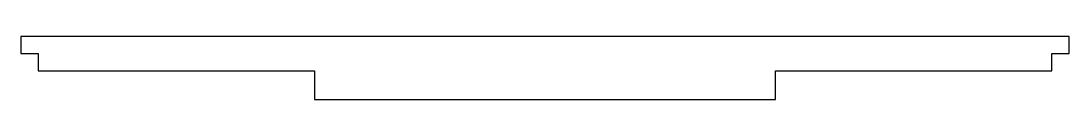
# Model space of a CAD drawing. Header units: millimetres. Extents: x 861 to 1043, y 112 to 123.
import ezdxf

# ---------------------------------------------------------------- set-up
doc = ezdxf.new("R2010")
doc.units = ezdxf.units.MM
doc.layers.get('0').update_dxf_attribs({"linetype": 'CONTINUOUS'})

msp = doc.modelspace()

# ---------------------------------------------------------------- linework, layer by layer
msp.add_lwpolyline([(912, 112), (992, 112), (992, 117), (1040, 117), (1040, 120), (1043, 120), (1043, 123), (861, 123), (861, 120), (864, 120), (864, 117), (912, 117)], close=True)

doc.saveas('drawing.dxf')
